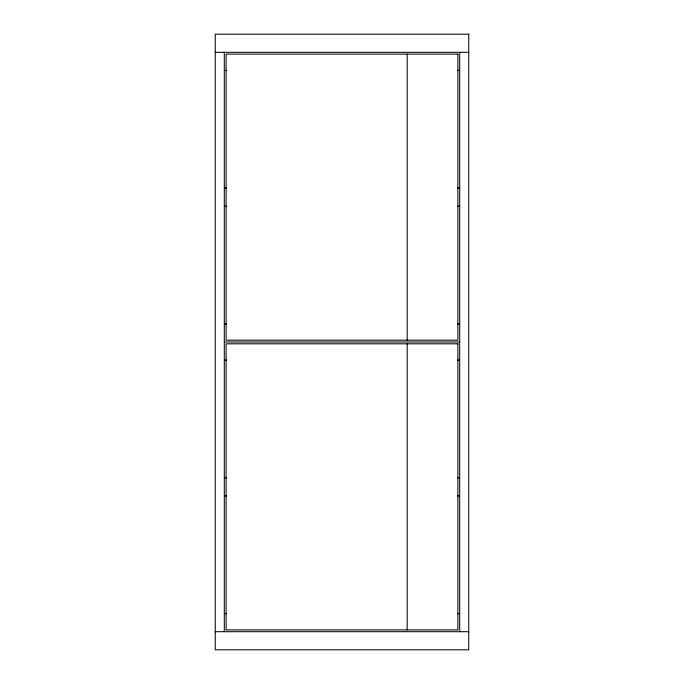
<?xml version="1.0" encoding="UTF-8"?>
<svg xmlns="http://www.w3.org/2000/svg" width="684" height="684" viewBox="0 0 684 684"><rect width="100%" height="100%" fill="white"/><g stroke="black" fill="none" stroke-linecap="round" stroke-linejoin="round"><path stroke-width="1.03" d="M215.255 52.309L468.745 52.309M224.309 70.409L226.438 70.409M457.562 70.409L459.691 70.409M224.309 188.1L226.438 188.1M457.562 188.1L459.691 188.1M224.309 206.209L226.438 206.209M457.562 206.209L459.691 206.209M224.309 323.891L226.438 323.891M457.562 323.891L459.691 323.891M224.309 342L459.691 342M224.309 360.109L226.438 360.109M457.562 360.109L459.691 360.109M224.309 477.791L226.438 477.791M457.562 477.791L459.691 477.791M224.309 495.9L226.438 495.9M457.562 495.9L459.691 495.9M224.309 613.591L226.438 613.591M457.562 613.591L459.691 613.591M215.255 631.691L468.745 631.691M459.691 52.309L459.691 631.691M407.185 54.113L407.185 340.187M407.185 343.813L407.185 629.887M224.309 52.309L224.309 631.691M468.745 34.2L215.255 34.2L215.255 649.8L468.745 649.8L468.745 34.2M457.878 54.113L226.122 54.113L226.122 340.187L457.878 340.187L457.878 54.113M457.878 343.813L226.122 343.813L226.122 629.887L457.878 629.887L457.878 343.813"/></g></svg>
